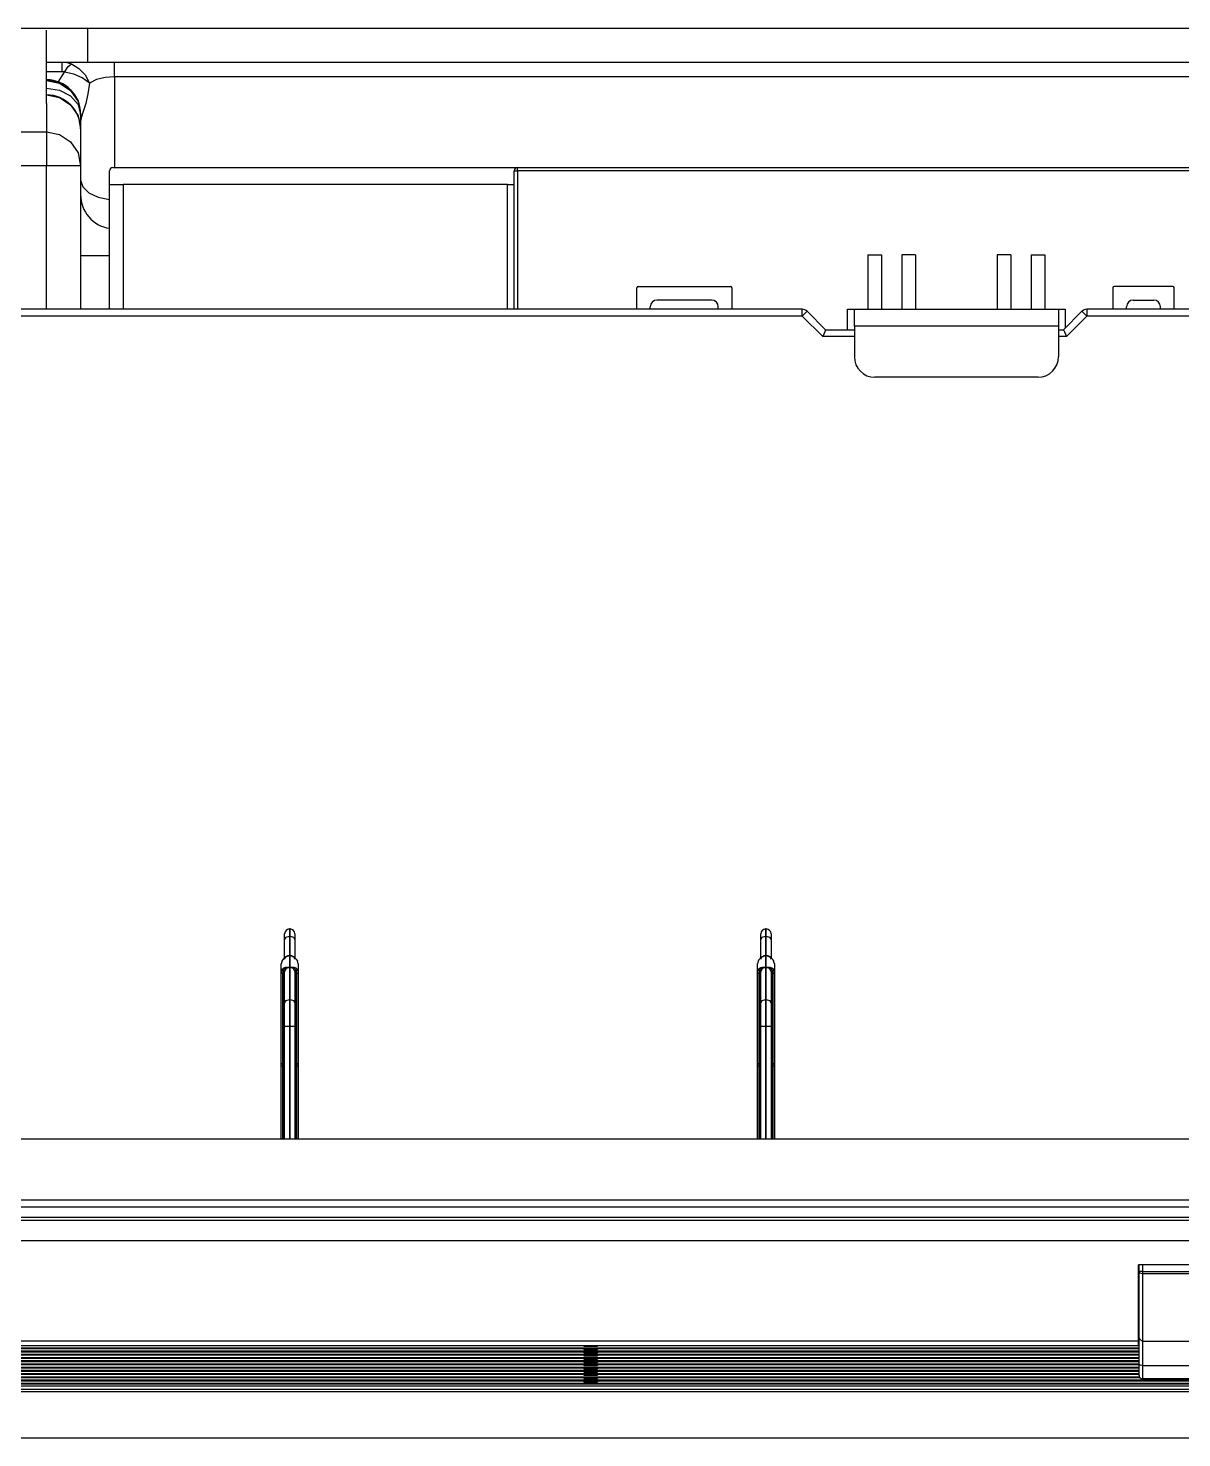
# Model space of a CAD drawing. Header units: millimetres. Extents: x 10547 to 11305, y 9897 to 10391.
# Drawn here: x 10945.168 to 10946.687, y 10068.236 to 10070.093 of the extents above; entities that cross this region are included whole.
import ezdxf

# ---------------------------------------------------------------- set-up
doc = ezdxf.new("R2010")
doc.units = ezdxf.units.MM
doc.layers.add('LG-AIRCON', color=240, linetype='Continuous')
doc.layers.add('에어컨', color=15, linetype='Continuous')

# ---------------------------------------------------------------- blocks, each defined once
blk = doc.blocks.new('A$C079960E7')
at = {"layer": '에어컨', "color": 0, "linetype": 'Continuous'}
for p, q in [((302.85, 373.21, 0), (509.85, 373.21, 0)), ((509.85, 373.21, 0), (1814.86, 373.21, 0)), ((509.85, 373.21, 0), (509.85, 364.21, 0)), ((499.05, 353.25, 0), (499.05, 372.68, 0)), ((499.05, 364.21, 0), (509.85, 364.21, 0)), ((503.11, 364.21, 0), (503.11, 363.54, 0)), ((503.11, 364.21, 0), (503.77, 364.18, 0)), ((503.11, 363.54, 0), (503.11, 361.66, 0)), ((503.76, 361.6, 0), (504.78, 363.06, 0)), ((503.77, 364.18, 0), (504.42, 364.09, 0)), ((504.42, 364.09, 0), (505.05, 363.94, 0)), ((504.78, 363.06, 0), (505.67, 363.73, 0)), ((505.05, 363.94, 0), (505.67, 363.73, 0)), ((505.67, 363.73, 0), (507.62, 362.57, 0)), ((507.62, 362.57, 0), (509.23, 360.83, 0)), ((509.85, 364.21, 0), (1814.86, 364.21, 0)), ((517.05, 363.76, 0), (517.05, 364.21, 0)), ((517.05, 362.43, 0), (517.05, 363.76, 0)), ((517.05, 360.37, 0), (517.05, 362.43, 0)), ((503.11, 361.66, 0), (499.05, 361.66, 0)), ((499.05, 359.53, 0), (502.5, 358.85, 0)), ((499.05, 359.35, 0), (502.5, 358.67, 0)), ((502.1, 358.91, 0), (503.76, 361.6, 0)), ((502.5, 358.85, 0), (505.42, 356.9, 0)), ((502.5, 358.67, 0), (505.42, 356.72, 0)), ((503.28, 361.66, 0), (503.11, 361.66, 0)), ((503.44, 361.65, 0), (503.28, 361.66, 0)), ((503.6, 361.63, 0), (503.44, 361.65, 0)), ((503.76, 361.6, 0), (503.6, 361.63, 0)), ((506.24, 361.08, 0), (503.76, 361.6, 0)), ((508.5, 360.08, 0), (506.24, 361.08, 0)), ((510.37, 358.67, 0), (508.5, 360.08, 0)), ((509.23, 360.83, 0), (510.37, 358.67, 0)), ((510.37, 358.67, 0), (510, 355.84, 0)), ((512.29, 359.59, 0), (510.37, 358.67, 0)), ((514.57, 360.17, 0), (512.29, 359.59, 0)), ((517.05, 360.37, 0), (514.57, 360.17, 0)), ((517.05, 360.37, 0), (517.05, 336.33, 0)), ((1814.86, 360.37, 0), (517.05, 360.37, 0)), ((499.05, 357.35, 0), (502.5, 356.82, 0)), ((499.05, 355.53, 0), (502.5, 354.85, 0)), ((502.5, 356.82, 0), (505.42, 355.3, 0)), ((502.5, 354.85, 0), (505.42, 352.9, 0)), ((505.42, 356.9, 0), (507.37, 353.98, 0)), ((505.42, 356.72, 0), (507.37, 353.8, 0)), ((505.42, 355.3, 0), (507.37, 353.04, 0)), ((510, 355.84, 0), (509.43, 353.3, 0)), ((499.05, 353.25, 0), (499.05, 345.52, 0)), ((505.42, 352.9, 0), (507.37, 349.98, 0)), ((507.37, 353.98, 0), (508.05, 350.54, 0)), ((507.37, 353.8, 0), (508.05, 350.36, 0)), ((507.37, 353.04, 0), (508.05, 350.36, 0)), ((508.77, 351.12, 0), (508.22, 349.49, 0)), ((509.43, 353.3, 0), (508.77, 351.12, 0)), ((507.37, 349.98, 0), (508.05, 346.54, 0)), ((508.05, 350.54, 0), (508.05, 350.36, 0)), ((508.15, 349.99, 0), (508.05, 350.48, 0)), ((508.05, 350.36, 0), (508.05, 348.29, 0)), ((508.22, 349.49, 0), (508.05, 348.52, 0)), ((508.05, 348.29, 0), (508.05, 346.54, 0)), ((508.22, 349.49, 0), (508.15, 349.99, 0)), ((346.78, 345.78, 0), (499.05, 345.78, 0)), ((499.05, 345.78, 0), (499.05, 344.98, 0)), ((499.05, 345.78, 0), (502.5, 345.1, 0)), ((499.05, 344.98, 0), (499.05, 343, 0)), ((502.5, 345.1, 0), (505.42, 343.15, 0)), ((508.05, 346.54, 0), (508.05, 336.79, 0)), ((499.05, 343, 0), (499.05, 340.14, 0)), ((499.05, 340.14, 0), (499.05, 336.79, 0)), ((505.42, 343.15, 0), (507.37, 340.23, 0)), ((507.37, 340.23, 0), (508.05, 336.79, 0)), ((499.05, 336.79, 0), (349.24, 336.79, 0)), ((499.05, 298.8, 0), (499.05, 336.79, 0)), ((502.5, 336.79, 0), (499.05, 336.79, 0)), ((505.42, 336.79, 0), (502.5, 336.79, 0)), ((507.37, 336.79, 0), (505.42, 336.79, 0)), ((508.05, 336.79, 0), (507.37, 336.79, 0)), ((508.05, 336.79, 0), (508.05, 298.8, 0)), ((516.6, 336.33, 0), (623.7, 336.33, 0)), ((623.7, 336.33, 0), (1719.91, 336.33, 0)), ((623.7, 336.07, 0), (623.7, 336.33, 0)), ((623.7, 335.43, 0), (623.7, 336.07, 0)), ((508.05, 332.97, 0), (508.61, 331.17, 0)), ((515.7, 331.83, 0), (515.7, 335.43, 0)), ((622.8, 298.8, 0), (622.8, 335.43, 0)), ((622.8, 335.43, 0), (623.07, 335.43, 0)), ((623.07, 335.43, 0), (623.7, 335.43, 0)), ((623.7, 335.43, 0), (623.7, 298.8, 0)), ((1719.91, 335.43, 0), (623.7, 335.43, 0)), ((508.61, 331.17, 0), (510.23, 329.6, 0)), ((510.23, 329.6, 0), (512.69, 328.45, 0)), ((512.69, 328.45, 0), (515.7, 327.87, 0)), ((515.7, 298.8, 0), (515.7, 331.83, 0)), ((515.7, 331.83, 0), (516.18, 331.83, 0)), ((516.18, 331.83, 0), (517.5, 331.83, 0)), ((517.5, 331.83, 0), (519.3, 331.83, 0)), ((519.3, 331.83, 0), (519.3, 298.8, 0)), ((621, 331.83, 0), (519.3, 331.83, 0)), ((621, 298.8, 0), (621, 331.83, 0)), ((621, 331.83, 0), (622.28, 331.83, 0)), ((622.28, 331.83, 0), (622.8, 331.83, 0)), ((508.61, 312.93, 0), (508.05, 312.93, 0)), ((510.23, 312.93, 0), (508.61, 312.93, 0)), ((512.69, 312.93, 0), (510.23, 312.93, 0)), ((515.7, 312.93, 0), (512.69, 312.93, 0)), ((716.4, 313.2, 0), (716.4, 298.8, 0)), ((716.4, 313.2, 0), (720, 313.2, 0)), ((720, 313.2, 0), (720, 298.8, 0)), ((729, 313.2, 0), (725.4, 313.2, 0)), ((725.4, 313.2, 0), (725.4, 298.8, 0)), ((729, 313.2, 0), (729, 298.8, 0)), ((754.2, 313.2, 0), (750.6, 313.2, 0)), ((750.6, 313.2, 0), (750.6, 298.8, 0)), ((754.2, 313.2, 0), (754.2, 298.8, 0)), ((759.6, 313.2, 0), (763.2, 313.2, 0)), ((759.6, 313.2, 0), (759.6, 298.8, 0)), ((763.2, 313.2, 0), (763.2, 298.8, 0)), ((655.2, 298.8, 0), (655.2, 304.47, 0)), ((655.56, 304.83, 0), (680.04, 304.83, 0)), ((680.4, 304.47, 0), (680.4, 298.8, 0)), ((781.2, 304.47, 0), (781.2, 298.8, 0)), ((797.04, 304.83, 0), (781.56, 304.83, 0)), ((797.4, 298.8, 0), (797.4, 304.47, 0)), ((699.01, 298.8, 0), (286.65, 298.8, 0)), ((658.8, 298.8, 0), (658.8, 299.43, 0)), ((675, 301.23, 0), (660.6, 301.23, 0)), ((676.8, 298.8, 0), (676.8, 299.43, 0)), ((699.01, 298.27, 0), (699.01, 298.8, 0)), ((711, 293.4, 0), (711, 298.8, 0)), ((711, 298.8, 0), (712.28, 298.8, 0)), ((712.28, 298.8, 0), (712.8, 298.8, 0)), ((712.8, 298.8, 0), (766.8, 298.8, 0)), ((712.8, 298.2, 0), (712.8, 298.8, 0)), ((766.8, 298.8, 0), (766.8, 298.2, 0)), ((766.8, 298.8, 0), (767.33, 298.8, 0)), ((767.33, 298.8, 0), (768.6, 298.8, 0)), ((768.6, 298.8, 0), (768.6, 293.85, 0)), ((1131.01, 298.8, 0), (774.3, 298.8, 0)), ((774.3, 298.8, 0), (774.3, 298.27, 0)), ((784.8, 298.8, 0), (784.8, 299.43, 0)), ((786.6, 301.23, 0), (792, 301.23, 0)), ((793.8, 298.8, 0), (793.8, 299.43, 0)), ((699.01, 297, 0), (286.65, 297, 0)), ((699.01, 297, 0), (699.01, 298.27, 0)), ((699.91, 297.9, 0), (699.01, 297, 0)), ((704.41, 291.6, 0), (699.01, 297, 0)), ((700.28, 298.27, 0), (699.91, 297.9, 0)), ((700.28, 298.27, 0), (705.15, 293.4, 0)), ((712.8, 296.55, 0), (712.8, 298.2, 0)), ((712.8, 294.3, 0), (712.8, 296.55, 0)), ((766.8, 298.2, 0), (766.8, 296.55, 0)), ((766.8, 296.55, 0), (766.8, 294.3, 0)), ((768.15, 293.4, 0), (773.03, 298.27, 0)), ((774.3, 297, 0), (768.9, 291.6, 0)), ((773.03, 298.27, 0), (773.4, 297.9, 0)), ((773.4, 297.9, 0), (774.3, 297, 0)), ((774.3, 298.27, 0), (774.3, 297, 0)), ((1009.35, 297, 0), (774.3, 297, 0)), ((704.94, 292.87, 0), (704.41, 291.6, 0)), ((712.8, 291.6, 0), (704.41, 291.6, 0)), ((705.15, 293.4, 0), (704.94, 292.87, 0)), ((705.15, 293.4, 0), (712.8, 293.4, 0)), ((712.8, 294.3, 0), (712.8, 286.2, 0)), ((766.8, 294.3, 0), (712.8, 294.3, 0)), ((766.8, 294.3, 0), (766.8, 286.2, 0)), ((766.8, 293.4, 0), (768.15, 293.4, 0)), ((768.9, 291.6, 0), (766.8, 291.6, 0)), ((768.15, 293.4, 0), (768.37, 292.87, 0)), ((768.37, 292.87, 0), (768.9, 291.6, 0)), ((761.4, 280.8, 0), (718.2, 280.8, 0)), ((563.49, 134.76, 0), (563.31, 134.76, 0)), ((563.31, 134.76, 0), (563.31, 134.27, 0)), ((563.49, 134.27, 0), (563.49, 134.76, 0)), ((689.49, 134.76, 0), (689.31, 134.76, 0)), ((689.31, 134.76, 0), (689.31, 134.27, 0)), ((689.49, 134.27, 0), (689.49, 134.76, 0)), ((562.05, 133.08, 0), (562.05, 133.5, 0)), ((562.05, 131.87, 0), (562.05, 133.08, 0)), ((562.05, 131.87, 0), (562.42, 132.57, 0)), ((562.05, 127.14, 0), (562.05, 131.87, 0)), ((562.42, 132.57, 0), (563.31, 132.87, 0)), ((563.31, 134.27, 0), (563.31, 132.87, 0)), ((563.31, 132.87, 0), (563.31, 127.78, 0)), ((563.49, 132.87, 0), (563.31, 132.87, 0)), ((563.49, 132.87, 0), (563.49, 134.27, 0)), ((563.49, 127.78, 0), (563.49, 132.87, 0)), ((563.49, 132.87, 0), (564.38, 132.57, 0)), ((564.38, 132.57, 0), (564.75, 131.87, 0)), ((564.75, 133.5, 0), (564.75, 133.08, 0)), ((564.75, 133.08, 0), (564.75, 131.87, 0)), ((564.75, 131.87, 0), (564.75, 127.13, 0)), ((688.05, 133.08, 0), (688.05, 133.5, 0)), ((688.05, 131.87, 0), (688.05, 133.08, 0)), ((688.05, 131.87, 0), (688.42, 132.57, 0)), ((688.05, 127.14, 0), (688.05, 131.87, 0)), ((688.42, 132.57, 0), (689.31, 132.87, 0)), ((689.31, 134.27, 0), (689.31, 132.87, 0)), ((689.31, 132.87, 0), (689.31, 127.78, 0)), ((689.49, 132.87, 0), (689.31, 132.87, 0)), ((689.49, 132.87, 0), (689.49, 134.27, 0)), ((689.49, 127.78, 0), (689.49, 132.87, 0)), ((689.49, 132.87, 0), (690.38, 132.57, 0)), ((690.38, 132.57, 0), (690.75, 131.87, 0)), ((690.75, 133.5, 0), (690.75, 133.08, 0)), ((690.75, 133.08, 0), (690.75, 131.87, 0)), ((690.75, 131.87, 0), (690.75, 127.13, 0)), ((562, 127.1, 0), (561.74, 126.86, 0)), ((562.06, 127.09, 0), (561.8, 126.86, 0)), ((562.22, 127.27, 0), (562, 127.1, 0)), ((562.05, 126.74, 0), (562.42, 127.47, 0)), ((562.35, 127.29, 0), (562.06, 127.09, 0)), ((562.45, 127.42, 0), (562.22, 127.27, 0)), ((562.46, 127.37, 0), (562.35, 127.29, 0)), ((562.42, 127.47, 0), (563.31, 127.78, 0)), ((562.44, 127.43, 0), (562.5, 127.47, 0)), ((562.57, 127.43, 0), (562.46, 127.37, 0)), ((562.5, 127.47, 0), (562.75, 127.61, 0)), ((562.93, 127.62, 0), (562.57, 127.43, 0)), ((562.75, 127.61, 0), (563.02, 127.71, 0)), ((563.3, 127.77, 0), (562.93, 127.62, 0)), ((563.02, 127.71, 0), (563.16, 127.75, 0)), ((563.16, 127.75, 0), (563.3, 127.77, 0)), ((563.31, 127.77, 0), (563.3, 127.77, 0)), ((563.3, 127.77, 0), (563.31, 127.77, 0)), ((563.31, 127.78, 0), (563.31, 124.57, 0)), ((563.31, 127.78, 0), (563.31, 127.77, 0)), ((563.31, 127.77, 0), (563.31, 127.78, 0)), ((563.49, 124.57, 0), (563.49, 127.78, 0)), ((563.49, 127.78, 0), (564.38, 127.47, 0)), ((563.5, 127.77, 0), (563.49, 127.78, 0)), ((563.49, 127.78, 0), (563.5, 127.77, 0)), ((563.51, 127.77, 0), (563.5, 127.77, 0)), ((563.5, 127.77, 0), (563.5, 127.77, 0)), ((563.5, 127.77, 0), (563.65, 127.75, 0)), ((563.88, 127.62, 0), (563.51, 127.77, 0)), ((563.65, 127.75, 0), (563.79, 127.71, 0)), ((563.79, 127.71, 0), (564.06, 127.61, 0)), ((564.24, 127.43, 0), (563.88, 127.62, 0)), ((564.06, 127.61, 0), (564.31, 127.47, 0)), ((564.35, 127.37, 0), (564.24, 127.43, 0)), ((564.31, 127.47, 0), (564.37, 127.43, 0)), ((564.46, 127.29, 0), (564.35, 127.37, 0)), ((564.52, 127.32, 0), (564.36, 127.42, 0)), ((564.38, 127.47, 0), (564.75, 126.74, 0)), ((564.75, 127.09, 0), (564.46, 127.29, 0)), ((564.67, 127.21, 0), (564.52, 127.32, 0)), ((564.95, 126.98, 0), (564.67, 127.21, 0)), ((565.01, 126.86, 0), (564.75, 127.09, 0)), ((565.18, 126.72, 0), (564.95, 126.98, 0)), ((688, 127.1, 0), (687.74, 126.86, 0)), ((688.06, 127.09, 0), (687.8, 126.86, 0)), ((688.22, 127.27, 0), (688, 127.1, 0)), ((688.05, 126.74, 0), (688.42, 127.47, 0)), ((688.35, 127.29, 0), (688.06, 127.09, 0)), ((688.45, 127.42, 0), (688.22, 127.27, 0)), ((688.46, 127.37, 0), (688.35, 127.29, 0)), ((688.42, 127.47, 0), (689.31, 127.78, 0)), ((688.44, 127.43, 0), (688.5, 127.47, 0)), ((688.57, 127.43, 0), (688.46, 127.37, 0)), ((688.5, 127.47, 0), (688.75, 127.61, 0)), ((688.93, 127.62, 0), (688.57, 127.43, 0)), ((688.75, 127.61, 0), (689.02, 127.71, 0)), ((689.3, 127.77, 0), (688.93, 127.62, 0)), ((689.02, 127.71, 0), (689.16, 127.75, 0)), ((689.16, 127.75, 0), (689.3, 127.77, 0)), ((689.31, 127.77, 0), (689.3, 127.77, 0)), ((689.3, 127.77, 0), (689.31, 127.77, 0)), ((689.31, 127.78, 0), (689.31, 124.57, 0)), ((689.31, 127.78, 0), (689.31, 127.77, 0)), ((689.31, 127.77, 0), (689.31, 127.78, 0)), ((689.49, 124.57, 0), (689.49, 127.78, 0)), ((689.49, 127.78, 0), (690.38, 127.47, 0)), ((689.5, 127.77, 0), (689.49, 127.78, 0)), ((689.49, 127.78, 0), (689.5, 127.77, 0)), ((689.51, 127.77, 0), (689.5, 127.77, 0)), ((689.5, 127.77, 0), (689.51, 127.77, 0)), ((689.88, 127.62, 0), (689.51, 127.77, 0)), ((689.51, 127.77, 0), (689.65, 127.75, 0)), ((689.65, 127.75, 0), (689.79, 127.71, 0)), ((689.79, 127.71, 0), (690.06, 127.61, 0)), ((690.24, 127.43, 0), (689.88, 127.62, 0)), ((690.06, 127.61, 0), (690.31, 127.47, 0)), ((690.35, 127.37, 0), (690.24, 127.43, 0)), ((690.31, 127.47, 0), (690.37, 127.43, 0)), ((690.46, 127.29, 0), (690.35, 127.37, 0)), ((690.52, 127.32, 0), (690.36, 127.42, 0)), ((690.38, 127.47, 0), (690.75, 126.74, 0)), ((690.75, 127.09, 0), (690.46, 127.29, 0)), ((690.68, 127.21, 0), (690.52, 127.32, 0)), ((690.95, 126.98, 0), (690.68, 127.21, 0)), ((691.01, 126.86, 0), (690.75, 127.09, 0)), ((691.18, 126.72, 0), (690.95, 126.98, 0)), ((561.37, 126.33, 0), (561.15, 125.57, 0)), ((561.15, 123.25, 0), (561.15, 125.57, 0)), ((561.15, 123.25, 0), (561.37, 124.01, 0)), ((561.15, 99.24, 0), (561.15, 123.25, 0)), ((561.15, 123.25, 0), (561.26, 123.1, 0)), ((561.42, 126.44, 0), (561.36, 126.34, 0)), ((561.41, 126.4, 0), (561.37, 126.33, 0)), ((561.37, 126.36, 0), (561.38, 126.39, 0)), ((561.37, 126.33, 0), (561.37, 126.36, 0)), ((561.37, 124.01, 0), (561.4, 124.05, 0)), ((561.37, 124.01, 0), (561.47, 123.83, 0)), ((561.4, 124.05, 0), (561.42, 124.09, 0)), ((561.46, 126.47, 0), (561.41, 126.4, 0)), ((561.49, 126.53, 0), (561.42, 126.44, 0)), ((561.42, 124.09, 0), (561.43, 124.1, 0)), ((561.42, 124.09, 0), (561.51, 123.91, 0)), ((561.43, 124.1, 0), (561.61, 124.31, 0)), ((561.43, 124.1, 0), (561.43, 124.1, 0)), ((561.62, 126.67, 0), (561.46, 126.47, 0)), ((561.46, 126.51, 0), (561.48, 126.54, 0)), ((561.46, 126.47, 0), (561.46, 126.51, 0)), ((561.47, 123.83, 0), (561.69, 123.68, 0)), ((561.51, 126.57, 0), (561.48, 126.53, 0)), ((561.53, 126.61, 0), (561.51, 126.57, 0)), ((561.51, 123.91, 0), (561.72, 123.75, 0)), ((561.69, 123.68, 0), (561.51, 123.04, 0)), ((561.74, 126.86, 0), (561.53, 126.61, 0)), ((561.61, 124.31, 0), (561.83, 124.48, 0)), ((561.8, 126.86, 0), (561.62, 126.67, 0)), ((561.7, 123.71, 0), (561.69, 123.68, 0)), ((561.69, 99.03, 0), (561.69, 123.68, 0)), ((561.72, 123.75, 0), (561.7, 123.71, 0)), ((561.81, 123.95, 0), (561.72, 123.75, 0)), ((561.96, 123.68, 0), (561.72, 123.75, 0)), ((561.72, 123.75, 0), (561.72, 123.75, 0)), ((561.72, 123.75, 0), (561.72, 123.75, 0)), ((561.93, 124.12, 0), (561.81, 123.95, 0)), ((561.83, 124.48, 0), (562.09, 124.6, 0)), ((562.11, 124.29, 0), (561.93, 124.12, 0)), ((562.05, 123.54, 0), (561.96, 123.68, 0)), ((562.42, 124.27, 0), (562.05, 123.54, 0)), ((562.05, 115.12, 0), (562.05, 123.54, 0)), ((562.09, 124.6, 0), (562.36, 124.67, 0)), ((562.32, 124.42, 0), (562.11, 124.29, 0)), ((562.41, 124.46, 0), (562.32, 124.42, 0)), ((562.36, 124.67, 0), (562.46, 124.68, 0)), ((562.49, 124.49, 0), (562.41, 124.46, 0)), ((563.31, 124.57, 0), (562.42, 124.27, 0)), ((562.46, 124.68, 0), (562.55, 124.69, 0)), ((562.78, 124.57, 0), (562.49, 124.49, 0)), ((562.55, 124.69, 0), (562.93, 124.66, 0)), ((563.09, 124.59, 0), (562.78, 124.57, 0)), ((562.93, 124.66, 0), (563.3, 124.57, 0)), ((563.19, 124.58, 0), (563.09, 124.59, 0)), ((563.3, 124.57, 0), (563.19, 124.58, 0)), ((563.3, 124.57, 0), (563.31, 124.57, 0)), ((563.31, 124.57, 0), (563.3, 124.57, 0)), ((563.31, 124.57, 0), (563.31, 116.12, 0)), ((563.31, 124.57, 0), (563.31, 124.57, 0)), ((563.31, 124.57, 0), (563.31, 124.57, 0)), ((563.49, 116.12, 0), (563.49, 124.57, 0)), ((564.38, 124.27, 0), (563.49, 124.57, 0)), ((563.5, 124.57, 0), (563.49, 124.57, 0)), ((563.49, 124.57, 0), (563.5, 124.57, 0)), ((563.61, 124.58, 0), (563.5, 124.57, 0)), ((563.5, 124.57, 0), (563.5, 124.57, 0)), ((563.5, 124.57, 0), (563.51, 124.57, 0)), ((563.51, 124.57, 0), (563.88, 124.66, 0)), ((563.72, 124.59, 0), (563.61, 124.58, 0)), ((564.03, 124.57, 0), (563.72, 124.59, 0)), ((563.88, 124.66, 0), (564.25, 124.69, 0)), ((564.31, 124.49, 0), (564.03, 124.57, 0)), ((564.25, 124.69, 0), (564.35, 124.68, 0)), ((564.4, 124.46, 0), (564.31, 124.49, 0)), ((564.35, 124.68, 0), (564.44, 124.67, 0)), ((564.75, 123.54, 0), (564.38, 124.27, 0)), ((564.48, 124.42, 0), (564.4, 124.46, 0)), ((564.44, 124.67, 0), (564.72, 124.6, 0)), ((564.7, 124.29, 0), (564.48, 124.42, 0)), ((564.87, 124.12, 0), (564.7, 124.29, 0)), ((564.72, 124.6, 0), (564.97, 124.48, 0)), ((564.85, 123.68, 0), (564.75, 123.54, 0)), ((564.75, 123.54, 0), (564.75, 115.12, 0)), ((565.09, 123.75, 0), (564.85, 123.68, 0)), ((565, 123.95, 0), (564.87, 124.12, 0)), ((564.97, 124.48, 0), (565.2, 124.31, 0)), ((565.09, 123.75, 0), (565, 123.95, 0)), ((565.19, 126.67, 0), (565.01, 126.86, 0)), ((565.09, 123.75, 0), (565.3, 123.91, 0)), ((565.09, 123.75, 0), (565.09, 123.75, 0)), ((565.09, 123.75, 0), (565.09, 123.75, 0)), ((565.1, 123.71, 0), (565.09, 123.75, 0)), ((565.11, 123.68, 0), (565.1, 123.71, 0)), ((565.11, 123.68, 0), (565.34, 123.83, 0)), ((565.11, 123.68, 0), (565.11, 99.03, 0)), ((565.29, 123.04, 0), (565.11, 123.68, 0)), ((565.25, 126.63, 0), (565.18, 126.72, 0)), ((565.34, 126.47, 0), (565.19, 126.67, 0)), ((565.2, 124.31, 0), (565.38, 124.1, 0)), ((565.31, 126.53, 0), (565.25, 126.63, 0)), ((565.3, 123.91, 0), (565.38, 124.09, 0)), ((565.39, 126.44, 0), (565.32, 126.53, 0)), ((565.33, 126.54, 0), (565.34, 126.51, 0)), ((565.34, 126.51, 0), (565.34, 126.47, 0)), ((565.39, 126.4, 0), (565.34, 126.47, 0)), ((565.34, 123.83, 0), (565.44, 124.01, 0)), ((565.38, 124.1, 0), (565.38, 124.1, 0)), ((565.38, 124.1, 0), (565.38, 124.09, 0)), ((565.38, 124.09, 0), (565.41, 124.05, 0)), ((565.45, 126.34, 0), (565.39, 126.44, 0)), ((565.44, 126.33, 0), (565.39, 126.4, 0)), ((565.41, 124.05, 0), (565.44, 124.01, 0)), ((565.42, 126.39, 0), (565.43, 126.36, 0)), ((565.43, 126.36, 0), (565.44, 126.33, 0)), ((565.65, 125.57, 0), (565.44, 126.33, 0)), ((565.44, 124.01, 0), (565.65, 123.25, 0)), ((565.55, 123.1, 0), (565.65, 123.25, 0)), ((565.65, 125.57, 0), (565.65, 123.25, 0)), ((565.65, 123.25, 0), (565.65, 99.24, 0)), ((687.37, 126.33, 0), (687.15, 125.57, 0)), ((687.15, 123.25, 0), (687.15, 125.57, 0)), ((687.15, 123.25, 0), (687.37, 124.01, 0)), ((687.15, 99.24, 0), (687.15, 123.25, 0)), ((687.15, 123.25, 0), (687.26, 123.1, 0)), ((687.42, 126.44, 0), (687.36, 126.34, 0)), ((687.41, 126.4, 0), (687.37, 126.33, 0)), ((687.37, 126.36, 0), (687.39, 126.39, 0)), ((687.37, 126.33, 0), (687.37, 126.36, 0)), ((687.37, 124.01, 0), (687.4, 124.05, 0)), ((687.37, 124.01, 0), (687.47, 123.83, 0)), ((687.4, 124.05, 0), (687.42, 124.09, 0)), ((687.46, 126.47, 0), (687.41, 126.4, 0)), ((687.49, 126.53, 0), (687.42, 126.44, 0)), ((687.42, 124.09, 0), (687.43, 124.1, 0)), ((687.42, 124.09, 0), (687.51, 123.91, 0)), ((687.43, 124.1, 0), (687.61, 124.31, 0)), ((687.43, 124.1, 0), (687.43, 124.1, 0)), ((687.62, 126.67, 0), (687.46, 126.47, 0)), ((687.46, 126.51, 0), (687.48, 126.54, 0)), ((687.46, 126.47, 0), (687.46, 126.51, 0)), ((687.47, 123.83, 0), (687.69, 123.68, 0)), ((687.51, 126.57, 0), (687.48, 126.53, 0)), ((687.53, 126.61, 0), (687.51, 126.57, 0)), ((687.51, 123.91, 0), (687.72, 123.75, 0)), ((687.69, 123.68, 0), (687.51, 123.04, 0)), ((687.74, 126.86, 0), (687.53, 126.61, 0)), ((687.61, 124.31, 0), (687.83, 124.48, 0)), ((687.8, 126.86, 0), (687.62, 126.67, 0)), ((687.7, 123.71, 0), (687.69, 123.68, 0)), ((687.69, 99.03, 0), (687.69, 123.68, 0)), ((687.72, 123.75, 0), (687.7, 123.71, 0)), ((687.81, 123.95, 0), (687.72, 123.75, 0)), ((687.96, 123.68, 0), (687.72, 123.75, 0)), ((687.72, 123.75, 0), (687.72, 123.75, 0)), ((687.72, 123.75, 0), (687.72, 123.75, 0)), ((687.93, 124.12, 0), (687.81, 123.95, 0)), ((687.83, 124.48, 0), (688.09, 124.6, 0)), ((688.11, 124.29, 0), (687.93, 124.12, 0)), ((688.05, 123.54, 0), (687.96, 123.68, 0)), ((688.42, 124.27, 0), (688.05, 123.54, 0)), ((688.05, 115.12, 0), (688.05, 123.54, 0)), ((688.09, 124.6, 0), (688.36, 124.67, 0)), ((688.32, 124.42, 0), (688.11, 124.29, 0)), ((688.41, 124.46, 0), (688.32, 124.42, 0)), ((688.36, 124.67, 0), (688.46, 124.68, 0)), ((688.49, 124.49, 0), (688.41, 124.46, 0)), ((689.31, 124.57, 0), (688.42, 124.27, 0)), ((688.46, 124.68, 0), (688.55, 124.69, 0)), ((688.78, 124.57, 0), (688.49, 124.49, 0)), ((688.55, 124.69, 0), (688.93, 124.66, 0)), ((689.09, 124.59, 0), (688.78, 124.57, 0)), ((688.93, 124.66, 0), (689.3, 124.57, 0)), ((689.19, 124.58, 0), (689.09, 124.59, 0)), ((689.3, 124.57, 0), (689.19, 124.58, 0)), ((689.3, 124.57, 0), (689.31, 124.57, 0)), ((689.31, 124.57, 0), (689.3, 124.57, 0)), ((689.31, 124.57, 0), (689.31, 116.12, 0)), ((689.31, 124.57, 0), (689.31, 124.57, 0)), ((689.31, 124.57, 0), (689.31, 124.57, 0)), ((689.49, 116.12, 0), (689.49, 124.57, 0)), ((690.38, 124.27, 0), (689.49, 124.57, 0)), ((689.5, 124.57, 0), (689.49, 124.57, 0)), ((689.49, 124.57, 0), (689.5, 124.57, 0)), ((689.51, 124.57, 0), (689.5, 124.57, 0)), ((689.5, 124.57, 0), (689.51, 124.57, 0)), ((689.51, 124.57, 0), (689.88, 124.66, 0)), ((689.61, 124.58, 0), (689.51, 124.57, 0)), ((689.72, 124.59, 0), (689.61, 124.58, 0)), ((690.03, 124.57, 0), (689.72, 124.59, 0)), ((689.88, 124.66, 0), (690.25, 124.69, 0)), ((690.31, 124.49, 0), (690.03, 124.57, 0)), ((690.25, 124.69, 0), (690.35, 124.68, 0)), ((690.4, 124.46, 0), (690.31, 124.49, 0)), ((690.35, 124.68, 0), (690.44, 124.67, 0)), ((690.75, 123.54, 0), (690.38, 124.27, 0)), ((690.48, 124.42, 0), (690.4, 124.46, 0)), ((690.44, 124.67, 0), (690.72, 124.6, 0)), ((690.7, 124.29, 0), (690.48, 124.42, 0)), ((690.87, 124.12, 0), (690.7, 124.29, 0)), ((690.72, 124.6, 0), (690.97, 124.48, 0)), ((690.85, 123.68, 0), (690.75, 123.54, 0)), ((690.75, 123.54, 0), (690.75, 115.12, 0)), ((691.09, 123.75, 0), (690.85, 123.68, 0)), ((691, 123.95, 0), (690.87, 124.12, 0)), ((690.97, 124.48, 0), (691.2, 124.31, 0)), ((691.09, 123.75, 0), (691, 123.95, 0)), ((691.19, 126.67, 0), (691.01, 126.86, 0)), ((691.09, 123.75, 0), (691.3, 123.91, 0)), ((691.09, 123.75, 0), (691.09, 123.75, 0)), ((691.09, 123.75, 0), (691.09, 123.75, 0)), ((691.1, 123.71, 0), (691.09, 123.75, 0)), ((691.11, 123.68, 0), (691.1, 123.71, 0)), ((691.11, 123.68, 0), (691.34, 123.83, 0)), ((691.11, 123.68, 0), (691.11, 99.03, 0)), ((691.29, 123.04, 0), (691.11, 123.68, 0)), ((691.25, 126.63, 0), (691.18, 126.72, 0)), ((691.35, 126.47, 0), (691.19, 126.67, 0)), ((691.2, 124.31, 0), (691.38, 124.1, 0)), ((691.31, 126.53, 0), (691.25, 126.63, 0)), ((691.3, 123.91, 0), (691.38, 124.09, 0)), ((691.33, 126.54, 0), (691.34, 126.51, 0)), ((691.39, 126.44, 0), (691.33, 126.53, 0)), ((691.34, 126.51, 0), (691.35, 126.47, 0)), ((691.34, 123.83, 0), (691.44, 124.01, 0)), ((691.39, 126.4, 0), (691.35, 126.47, 0)), ((691.38, 124.1, 0), (691.38, 124.1, 0)), ((691.38, 124.1, 0), (691.38, 124.09, 0)), ((691.38, 124.09, 0), (691.41, 124.05, 0)), ((691.45, 126.34, 0), (691.39, 126.44, 0)), ((691.44, 126.33, 0), (691.39, 126.4, 0)), ((691.41, 124.05, 0), (691.44, 124.01, 0)), ((691.42, 126.39, 0), (691.43, 126.36, 0)), ((691.43, 126.36, 0), (691.44, 126.33, 0)), ((691.65, 125.57, 0), (691.44, 126.33, 0)), ((691.44, 124.01, 0), (691.65, 123.25, 0)), ((691.55, 123.1, 0), (691.65, 123.25, 0)), ((691.65, 125.57, 0), (691.65, 123.25, 0)), ((691.65, 123.25, 0), (691.65, 99.24, 0)), ((561.26, 123.1, 0), (561.51, 123.04, 0)), ((561.51, 123.04, 0), (561.51, 99.03, 0)), ((565.29, 123.04, 0), (565.55, 123.1, 0)), ((565.29, 99.03, 0), (565.29, 123.04, 0)), ((687.26, 123.1, 0), (687.51, 123.04, 0)), ((687.51, 123.04, 0), (687.51, 99.03, 0)), ((691.29, 123.04, 0), (691.55, 123.1, 0)), ((691.29, 99.03, 0), (691.29, 123.04, 0)), ((562.05, 115.12, 0), (562.42, 115.83, 0)), ((562.42, 115.83, 0), (563.31, 116.12, 0)), ((563.31, 116.12, 0), (563.49, 116.12, 0)), ((563.31, 116.12, 0), (563.31, 112.97, 0)), ((563.49, 112.97, 0), (563.49, 116.12, 0)), ((563.49, 116.12, 0), (564.38, 115.83, 0)), ((564.38, 115.83, 0), (564.75, 115.12, 0)), ((688.05, 115.12, 0), (688.42, 115.83, 0)), ((688.42, 115.83, 0), (689.31, 116.12, 0)), ((689.31, 116.12, 0), (689.49, 116.12, 0)), ((689.31, 116.12, 0), (689.31, 112.97, 0)), ((689.49, 116.12, 0), (690.38, 115.83, 0)), ((689.49, 112.97, 0), (689.49, 116.12, 0)), ((690.38, 115.83, 0), (690.75, 115.12, 0)), ((562.05, 112.41, 0), (562.05, 115.12, 0)), ((562.05, 109.01, 0), (562.05, 112.41, 0)), ((563.31, 112.97, 0), (563.31, 109.01, 0)), ((563.49, 109.01, 0), (563.49, 112.97, 0)), ((564.75, 115.12, 0), (564.75, 112.41, 0)), ((564.75, 112.41, 0), (564.75, 109.01, 0)), ((688.05, 112.41, 0), (688.05, 115.12, 0)), ((688.05, 109.01, 0), (688.05, 112.41, 0)), ((689.31, 112.97, 0), (689.31, 109.01, 0)), ((689.49, 109.01, 0), (689.49, 112.97, 0)), ((690.75, 115.12, 0), (690.75, 112.41, 0)), ((690.75, 112.41, 0), (690.75, 109.01, 0)), ((562.05, 79.2, 0), (562.05, 109.01, 0)), ((562.05, 109.01, 0), (562.42, 109.01, 0)), ((562.42, 109.01, 0), (563.31, 109.01, 0)), ((563.49, 109.01, 0), (563.31, 109.01, 0)), ((563.31, 109.01, 0), (563.31, 79.2, 0)), ((563.49, 79.2, 0), (563.49, 109.01, 0)), ((563.49, 109.01, 0), (564.38, 109.01, 0)), ((564.38, 109.01, 0), (564.75, 109.01, 0)), ((564.75, 109.01, 0), (564.75, 79.2, 0)), ((688.05, 79.2, 0), (688.05, 109.01, 0)), ((688.05, 109.01, 0), (688.42, 109.01, 0)), ((688.42, 109.01, 0), (689.31, 109.01, 0)), ((689.31, 109.01, 0), (689.31, 79.2, 0)), ((689.49, 109.01, 0), (689.31, 109.01, 0)), ((689.49, 79.2, 0), (689.49, 109.01, 0)), ((689.49, 109.01, 0), (690.38, 109.01, 0)), ((690.38, 109.01, 0), (690.75, 109.01, 0)), ((690.75, 109.01, 0), (690.75, 79.2, 0)), ((561.15, 99.24, 0), (561.26, 99.09, 0)), ((561.15, 98.89, 0), (561.15, 99.24, 0)), ((561.15, 98.51, 0), (561.15, 98.89, 0)), ((561.15, 79.2, 0), (561.15, 98.51, 0)), ((561.15, 98.51, 0), (561.26, 98.51, 0)), ((561.26, 99.09, 0), (561.51, 99.03, 0)), ((561.26, 98.51, 0), (561.51, 98.51, 0)), ((561.51, 99.03, 0), (561.69, 99.03, 0)), ((561.51, 99.03, 0), (561.51, 98.78, 0)), ((561.51, 98.78, 0), (561.51, 98.51, 0)), ((561.69, 98.51, 0), (561.51, 98.51, 0)), ((561.51, 98.51, 0), (561.51, 79.2, 0)), ((561.95, 98.97, 0), (561.69, 99.03, 0)), ((561.69, 98.78, 0), (561.69, 99.03, 0)), ((561.69, 98.51, 0), (561.69, 98.78, 0)), ((561.69, 79.2, 0), (561.69, 98.51, 0)), ((561.95, 98.51, 0), (561.69, 98.51, 0)), ((562.05, 98.82, 0), (561.95, 98.97, 0)), ((562.05, 98.51, 0), (561.95, 98.51, 0)), ((564.86, 98.97, 0), (564.75, 98.82, 0)), ((564.86, 98.51, 0), (564.75, 98.51, 0)), ((565.11, 99.03, 0), (564.86, 98.97, 0)), ((565.11, 98.51, 0), (564.86, 98.51, 0)), ((565.11, 99.03, 0), (565.29, 99.03, 0)), ((565.11, 99.03, 0), (565.11, 98.78, 0)), ((565.11, 98.78, 0), (565.11, 98.51, 0)), ((565.11, 98.51, 0), (565.11, 79.2, 0)), ((565.29, 98.51, 0), (565.11, 98.51, 0)), ((565.29, 99.03, 0), (565.55, 99.09, 0)), ((565.29, 98.78, 0), (565.29, 99.03, 0)), ((565.29, 98.51, 0), (565.29, 98.78, 0)), ((565.29, 79.2, 0), (565.29, 98.51, 0)), ((565.29, 98.51, 0), (565.55, 98.51, 0)), ((565.55, 99.09, 0), (565.65, 99.24, 0)), ((565.55, 98.51, 0), (565.65, 98.51, 0)), ((565.65, 99.24, 0), (565.65, 98.89, 0)), ((565.65, 98.89, 0), (565.65, 98.51, 0)), ((565.65, 98.51, 0), (565.65, 79.2, 0)), ((687.15, 99.24, 0), (687.26, 99.09, 0)), ((687.15, 98.89, 0), (687.15, 99.24, 0)), ((687.15, 98.51, 0), (687.15, 98.89, 0)), ((687.15, 79.2, 0), (687.15, 98.51, 0)), ((687.15, 98.51, 0), (687.26, 98.51, 0)), ((687.26, 99.09, 0), (687.51, 99.03, 0)), ((687.26, 98.51, 0), (687.51, 98.51, 0)), ((687.51, 99.03, 0), (687.69, 99.03, 0)), ((687.51, 99.03, 0), (687.51, 98.78, 0)), ((687.51, 98.78, 0), (687.51, 98.51, 0)), ((687.69, 98.51, 0), (687.51, 98.51, 0)), ((687.51, 98.51, 0), (687.51, 79.2, 0)), ((687.95, 98.97, 0), (687.69, 99.03, 0)), ((687.69, 98.78, 0), (687.69, 99.03, 0)), ((687.69, 98.51, 0), (687.69, 98.78, 0)), ((687.69, 79.2, 0), (687.69, 98.51, 0)), ((687.95, 98.51, 0), (687.69, 98.51, 0)), ((688.05, 98.82, 0), (687.95, 98.97, 0)), ((688.05, 98.51, 0), (687.95, 98.51, 0)), ((690.86, 98.97, 0), (690.75, 98.82, 0)), ((690.86, 98.51, 0), (690.75, 98.51, 0)), ((691.11, 99.03, 0), (690.86, 98.97, 0)), ((691.11, 98.51, 0), (690.86, 98.51, 0)), ((691.11, 99.03, 0), (691.29, 99.03, 0)), ((691.11, 99.03, 0), (691.11, 98.78, 0)), ((691.11, 98.78, 0), (691.11, 98.51, 0)), ((691.11, 98.51, 0), (691.11, 79.2, 0)), ((691.29, 98.51, 0), (691.11, 98.51, 0)), ((691.29, 99.03, 0), (691.55, 99.09, 0)), ((691.29, 98.78, 0), (691.29, 99.03, 0)), ((691.29, 98.51, 0), (691.29, 98.78, 0)), ((691.29, 79.2, 0), (691.29, 98.51, 0)), ((691.29, 98.51, 0), (691.55, 98.51, 0)), ((691.55, 99.09, 0), (691.65, 99.24, 0)), ((691.55, 98.51, 0), (691.65, 98.51, 0)), ((691.65, 99.24, 0), (691.65, 98.89, 0)), ((691.65, 98.89, 0), (691.65, 98.51, 0)), ((691.65, 98.51, 0), (691.65, 79.2, 0)), ((225.45, 79.2, 0), (1845.46, 79.2, 0)), ((260.57, 61.2, 0), (1849.94, 61.2, 0)), ((284.49, 61.2, 0), (1826.02, 61.2, 0)), ((1824.07, 63, 0), (286.44, 63, 0)), ((264.15, 58.5, 0), (1846.36, 58.5, 0)), ((1846.36, 57.6, 0), (264.15, 57.6, 0)), ((1846.36, 52.2, 0), (264.15, 52.2, 0)), ((832.95, 45.9, 0), (787.95, 45.9, 0)), ((787.95, 40.25, 0), (787.95, 45.9, 0)), ((788.13, 44.11, 0), (788.13, 45.9, 0)), ((789.03, 45.9, 0), (789.03, 44.11, 0)), ((788.4, 43.69, 0), (788.13, 44.11, 0)), ((788.4, 44.11, 0), (788.13, 44.11, 0)), ((788.13, 39.2, 0), (788.13, 44.11, 0)), ((789.03, 44.11, 0), (788.4, 44.11, 0)), ((789.03, 43.51, 0), (788.4, 43.69, 0)), ((789.03, 44.11, 0), (831.87, 44.11, 0)), ((789.03, 44.11, 0), (789.03, 43.79, 0)), ((789.03, 43.79, 0), (789.03, 43.51, 0)), ((831.87, 43.51, 0), (789.03, 43.51, 0)), ((789.03, 43.51, 0), (789.03, 38.51, 0)), ((787.95, 40.38, 0), (788.04, 40.38, 0)), ((787.95, 35.4, 0), (787.95, 40.25, 0)), ((788.04, 40.38, 0), (788.13, 40.38, 0)), ((788.13, 34.99, 0), (788.13, 39.2, 0)), ((789.03, 38.51, 0), (789.03, 34.24, 0)), ((787.95, 36.9, 0), (788.13, 36.9, 0)), ((787.95, 31.45, 0), (787.95, 35.4, 0)), ((788.13, 35.1, 0), (787.95, 35.1, 0)), ((788.13, 31.58, 0), (788.13, 34.99, 0)), ((789.03, 34.24, 0), (789.03, 30.77, 0)), ((787.95, 31.5, 0), (788.13, 31.5, 0)), ((787.95, 28.48, 0), (787.95, 31.45, 0)), ((788.13, 29.01, 0), (788.13, 31.58, 0)), ((789.03, 30.77, 0), (789.03, 28.16, 0)), ((787.95, 26.55, 0), (787.95, 28.48, 0)), ((787.95, 25.69, 0), (787.95, 26.55, 0)), ((788.13, 27.34, 0), (788.13, 29.01, 0)), ((788.13, 26.59, 0), (788.13, 27.34, 0)), ((788.4, 25.96, 0), (788.13, 26.59, 0)), ((788.13, 26, 0), (788.13, 26.59, 0)), ((789.03, 28.16, 0), (789.03, 26.45, 0)), ((789.03, 26.45, 0), (789.03, 25.69, 0)), ((788.14, 23.83, 0), (346.77, 23.83, 0)), ((346.77, 23.71, 0), (788.14, 23.71, 0)), ((346.77, 23.71, 0), (788.14, 23.71, 0)), ((788.14, 22.98, 0), (346.77, 22.98, 0)), ((346.77, 22.85, 0), (788.14, 22.85, 0)), ((346.77, 22.85, 0), (788.14, 22.85, 0)), ((787.95, 25.69, 0), (346.95, 25.69, 0)), ((346.95, 24.54, 0), (787.95, 24.54, 0)), ((641.25, 24.54, 0), (641.25, 24.29, 0)), ((641.25, 24.29, 0), (644.85, 24.29, 0)), ((641.25, 23.71, 0), (641.25, 23.44, 0)), ((641.25, 23.44, 0), (644.85, 23.44, 0)), ((641.25, 22.85, 0), (641.25, 22.58, 0)), ((641.25, 22.58, 0), (644.85, 22.58, 0)), ((644.85, 24.54, 0), (644.85, 24.29, 0)), ((644.85, 23.71, 0), (644.85, 23.44, 0)), ((644.85, 22.85, 0), (644.85, 22.58, 0)), ((787.95, 24.54, 0), (787.95, 25.69, 0)), ((787.95, 25.16, 0), (788.13, 25.16, 0)), ((788.13, 24.53, 0), (788.13, 26, 0)), ((788.13, 22.31, 0), (788.13, 24.53, 0)), ((789.03, 25.69, 0), (788.4, 25.96, 0)), ((789.03, 25.69, 0), (831.87, 25.69, 0)), ((789.03, 25.69, 0), (789.03, 24.79, 0)), ((789.03, 24.79, 0), (789.03, 22.51, 0)), ((789.03, 22.51, 0), (789.03, 19.22, 0)), ((788.14, 22.12, 0), (346.77, 22.12, 0)), ((346.77, 22, 0), (788.14, 22, 0)), ((346.77, 22, 0), (788.14, 22, 0)), ((788.14, 21.27, 0), (346.77, 21.27, 0)), ((346.77, 21.15, 0), (788.14, 21.15, 0)), ((346.77, 21.15, 0), (788.14, 21.15, 0)), ((788.14, 20.42, 0), (346.77, 20.42, 0)), ((346.77, 20.3, 0), (788.14, 20.3, 0)), ((346.77, 20.3, 0), (788.14, 20.3, 0)), ((788.14, 19.57, 0), (346.77, 19.57, 0)), ((346.77, 19.44, 0), (788.14, 19.44, 0)), ((346.77, 19.44, 0), (788.14, 19.44, 0)), ((788.14, 18.71, 0), (346.77, 18.71, 0)), ((641.25, 22, 0), (641.25, 21.73, 0)), ((641.25, 21.73, 0), (644.85, 21.73, 0)), ((641.25, 21.15, 0), (641.25, 20.88, 0)), ((641.25, 20.88, 0), (644.85, 20.88, 0)), ((641.25, 20.3, 0), (641.25, 20.03, 0)), ((641.25, 20.03, 0), (644.85, 20.03, 0)), ((641.25, 19.44, 0), (641.25, 19.17, 0)), ((641.25, 19.17, 0), (644.85, 19.17, 0)), ((644.85, 22, 0), (644.85, 21.73, 0)), ((644.85, 21.15, 0), (644.85, 20.88, 0)), ((644.85, 20.3, 0), (644.85, 20.03, 0)), ((644.85, 19.44, 0), (644.85, 19.17, 0)), ((788.13, 19.53, 0), (788.13, 22.31, 0)), ((788.4, 19.31, 0), (788.13, 19.53, 0)), ((788.13, 17.38, 0), (788.13, 19.53, 0)), ((789.03, 19.22, 0), (788.4, 19.31, 0)), ((789.03, 19.22, 0), (831.87, 19.22, 0)), ((789.03, 19.22, 0), (789.03, 16.64, 0)), ((1836.46, 15.3, 0), (273.15, 15.3, 0)), ((273.15, 15.18, 0), (1836.46, 15.18, 0)), ((273.15, 15.18, 0), (1836.46, 15.18, 0)), ((346.6, 16.03, 0), (788.31, 16.03, 0)), ((346.6, 16.03, 0), (788.31, 16.03, 0)), ((788.24, 16.16, 0), (346.7, 16.16, 0)), ((346.77, 18.59, 0), (788.14, 18.59, 0)), ((346.77, 18.59, 0), (788.14, 18.59, 0)), ((788.14, 17.86, 0), (346.77, 17.86, 0)), ((346.77, 17.74, 0), (788.14, 17.74, 0)), ((346.77, 17.74, 0), (788.14, 17.74, 0)), ((788.14, 17.01, 0), (346.77, 17.01, 0)), ((346.77, 16.89, 0), (788.14, 16.89, 0)), ((346.77, 16.89, 0), (788.14, 16.89, 0)), ((641.25, 18.59, 0), (641.25, 18.32, 0)), ((641.25, 18.32, 0), (644.85, 18.32, 0)), ((641.25, 17.74, 0), (641.25, 17.47, 0)), ((641.25, 17.47, 0), (644.85, 17.47, 0)), ((641.25, 16.89, 0), (641.25, 16.62, 0)), ((641.25, 16.62, 0), (644.85, 16.62, 0)), ((641.25, 16.03, 0), (641.25, 15.76, 0)), ((641.25, 15.76, 0), (644.85, 15.76, 0)), ((641.25, 15.18, 0), (641.25, 14.91, 0)), ((644.85, 18.59, 0), (644.85, 18.32, 0)), ((644.85, 17.74, 0), (644.85, 17.47, 0)), ((644.85, 16.89, 0), (644.85, 16.62, 0)), ((644.85, 16.03, 0), (644.85, 15.76, 0)), ((644.85, 15.18, 0), (644.85, 14.91, 0)), ((788.13, 16.56, 0), (788.13, 17.38, 0)), ((789.03, 16.64, 0), (789.03, 15.66, 0)), ((831.87, 15.66, 0), (789.03, 15.66, 0)), ((1846.36, 12.86, 0), (264.15, 12.86, 0)), ((265.05, 12.36, 0), (1845.46, 12.36, 0)), ((1836.46, 14.45, 0), (273.15, 14.45, 0)), ((273.15, 14.33, 0), (1836.46, 14.33, 0)), ((273.15, 14.33, 0), (1836.46, 14.33, 0)), ((1836.46, 13.77, 0), (273.15, 13.77, 0)), ((641.25, 14.91, 0), (644.85, 14.91, 0)), ((265.05, 0.08, 0), (1845.46, 0.08, 0)), ((265.05, 0.07, 0), (1845.46, 0.07, 0))]:
    blk.add_line(p, q, dxfattribs=at)
for centre, radius, start, end in [((499.05, 350.54, 0), 9, 0, 90), ((499.05, 346.54, 0), 9, 0, 90), ((516.6, 335.43, 0), 0.9, 90, 180), ((623.7, 335.43, 0), 0.9, 90, 180), ((517.05, 329.13, 0), 9, 180, 261.3727), ((655.56, 304.47, 0), 0.36, 90, 180), ((680.04, 304.47, 0), 0.36, 0, 90), ((781.56, 304.47, 0), 0.36, 90, 180), ((797.04, 304.47, 0), 0.36, 0, 90), ((660.6, 299.43, 0), 1.8, 90, 180), ((675, 299.43, 0), 1.8, 0, 90), ((699.01, 297, 0), 1.8, 45, 90), ((774.3, 297, 0), 1.8, 90, 135), ((786.6, 299.43, 0), 1.8, 90, 180), ((792, 299.43, 0), 1.8, 0, 90), ((718.2, 286.2, 0), 5.4, 180, 270), ((761.4, 286.2, 0), 5.4, 270, 0), ((563.31, 133.5, 0), 1.26, 90, 180), ((563.49, 133.5, 0), 1.26, 0, 90), ((689.31, 133.5, 0), 1.26, 90, 180), ((689.49, 133.5, 0), 1.26, 0, 90), ((789.03, 16.56, 0), 0.9, 180, 270)]:
    blk.add_arc(centre, radius, start, end, dxfattribs=at)

msp = doc.modelspace()

# ---------------------------------------------------------------- block references
at = {"layer": 'LG-AIRCON', "xscale": 0.004976538546813596, "yscale": 0.004976538546813596, "zscale": 0.004976538546813596}
msp.add_blockref('A$C079960E7', (10942.7089, 10068.2356), dxfattribs=at)

doc.saveas('drawing.dxf')
